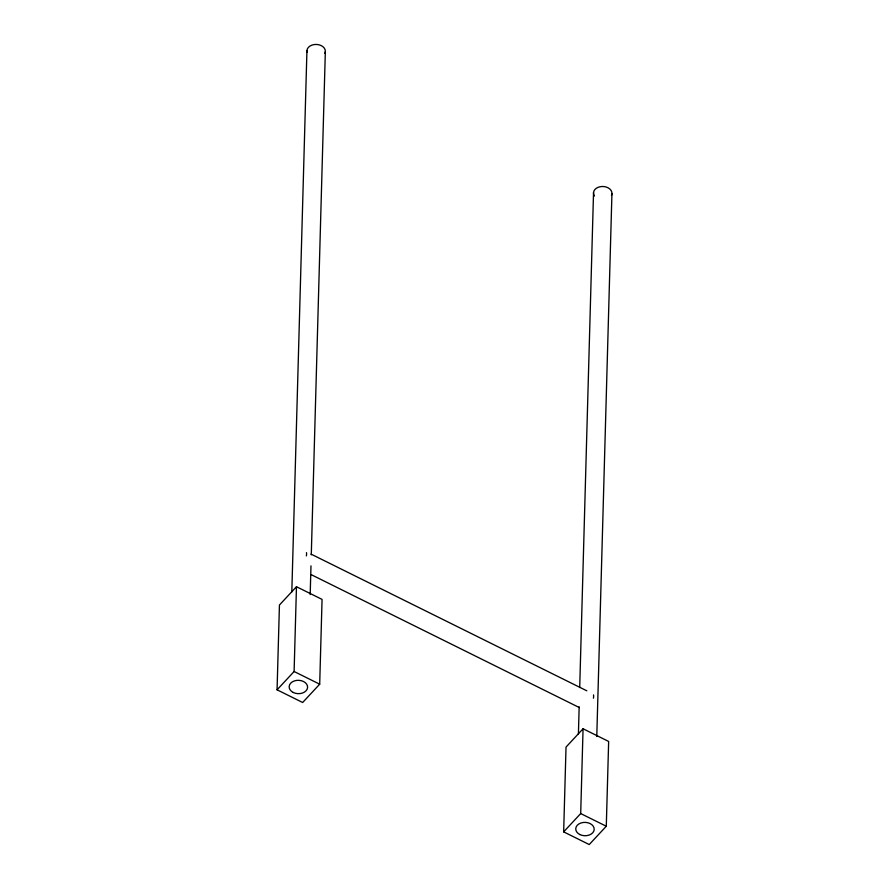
<?xml version="1.0" encoding="UTF-8"?>
<svg xmlns="http://www.w3.org/2000/svg" width="889" height="889" viewBox="0 0 889 889"><rect width="100%" height="100%" fill="white"/><g stroke="black" fill="none" stroke-linecap="round" stroke-linejoin="round"><path stroke-width="1.33" d="M277.068 689.808L279.435 605.031L296.47 586.718L322.062 599.397L319.696 684.186L302.649 702.499L277.068 689.808L294.103 671.506L296.47 586.718M291.814 591.952L306.938 50.562M310.183 594.563L310.983 565.871M311.283 554.858L325.341 51.662M563.659 831.871L566.026 747.082L583.062 728.769L608.654 741.448L606.287 826.237L589.24 844.55L563.659 831.871L580.695 813.557L583.062 728.769M578.406 734.158L579.161 706.833M579.706 687.497L593.53 192.613M596.775 736.492L611.932 193.713M311.094 554.125L586.829 690.809M311.072 574.583L579.35 707.566M294.103 671.506L319.696 684.186M580.695 813.557L606.287 826.237M594.463 196.025A9.223 6.679 1.6 0 1 602.109 186.49A9.223 6.679 1.6 0 1 611.465 195.413M593.508 694.92A9.223 3.423 -63.6 0 1 593.419 698.209M307.094 52.307A9.223 6.679 1.6 0 1 316.728 44.45A9.223 6.679 1.6 0 1 324.874 53.362M306.449 552.636A9.223 3.423 -63.6 0 1 306.361 555.936M293.27 692.487A9.223 6.679 1.6 0 0 307.583 687.541A9.223 6.679 1.6 0 0 294.281 680.952A9.223 6.679 1.6 0 0 293.27 692.487M579.861 834.549A9.223 6.679 1.6 0 0 594.174 829.604A9.223 6.679 1.6 0 0 580.873 823.014A9.223 6.679 1.6 0 0 579.861 834.549"/></g></svg>
